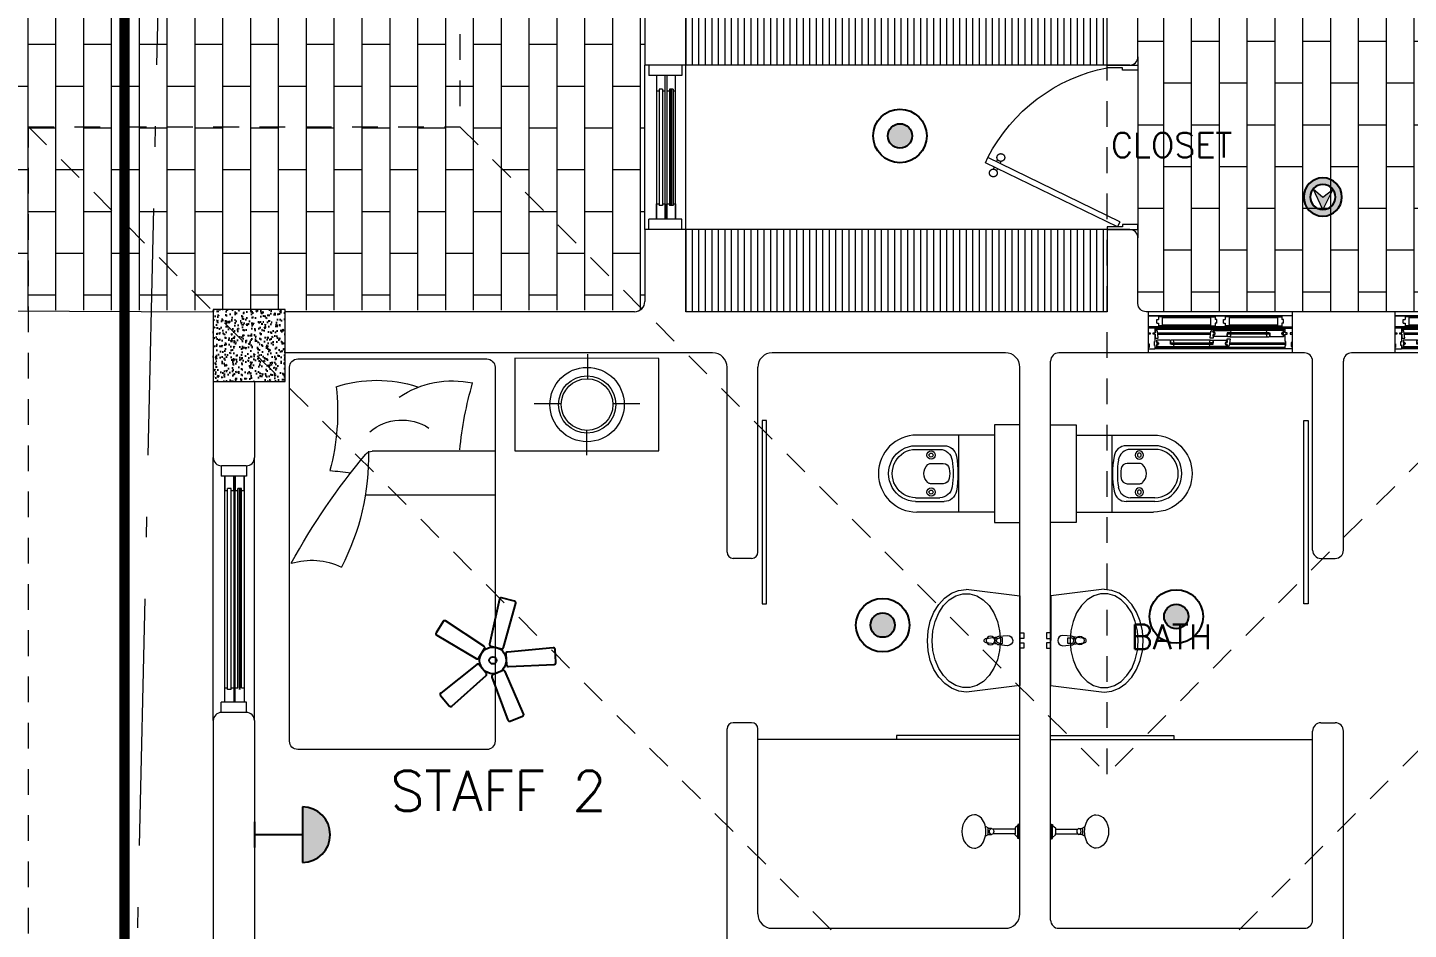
# Model space of a CAD drawing. Header units: metres. Extents: x 14 to 2416, y -346 to 476.
# Drawn here: x 27.05 to 33.77, y -218.95 to -214.56 of the extents above; entities that cross this region are included whole.
import ezdxf

# ---------------------------------------------------------------- set-up
doc = ezdxf.new("R2010")
doc.units = ezdxf.units.M
for name, pattern in [('0', [0]), ('ACAD_ISO10W100', [18, 12, -3, 0, -3]), ('CONTINU', [0]), ('HIDDEN2', [0.1875, 0.125, -0.0625]), ('STYLE_06', [1.041641, 0.625, -0.208282, 0.069427, -0.138931])]:
    doc.linetypes.add(name, pattern=pattern)
doc.layers.get('0').update_dxf_attribs({"linetype": '0', "lineweight": 20})
for name, color, linetype, lineweight in [('A-ANNO-TEXT', 20, 'Continuous', 13), ('A-DOOR', 35, 'Continuous', 5), ('A-WALL', 250, 'Continuous', 20), ('baños', 251, 'Continuous', 0), ('closets', 253, 'Continuous', 0), ('Columnas', 7, 'Continuous', 18), ('cristales', 131, 'Continuous', 0), ('E Tuberia Telefonica', 118, 'STYLE_06', 40), ('MAVA', 1, 'Continuous', 15), ('MOBILIARIOS', 252, 'Continuous', 0), ('piscina', 131, 'Continuous', 0), ('piso', 253, 'Continuous', 0), ('textos', 7, 'Continuous', 0)]:
    doc.layers.add(name, color=color, linetype=linetype, lineweight=lineweight)
for name, color, linetype in [('HATCH', 8, 'Continuous'), ('MAVA LUM', 1, 'Continuous'), ('MAVA Luminarias', 1, 'Continuous')]:
    doc.layers.add(name, color=color, linetype=linetype)
doc.layers.add('hatch piso', color=253, linetype='Continuous', lineweight=0, transparency=0.7)
doc.layers.add('SOLAR', color=7, linetype='ACAD_ISO10W100', lineweight=9, true_color=0xff1414)
doc.layers.add('Techos 1', color=7, linetype='HIDDEN2', lineweight=9, true_color=0x42391a)
doc.styles.add('DIMTEXT', font='dim.shx', dxfattribs={"width": 0.75})
doc.styles.get("Standard").update_dxf_attribs({"font": 'arial.ttf', "height": 0.1875})

# ---------------------------------------------------------------- blocks, each defined once
blk = doc.blocks.new('Fenton Bead')
at = {"color": 7}
blk.add_lwpolyline([(2.1, 12.5, -0.341999), (0.2, 11), (0, 10.7), (0, 1), (1, 0), (18, 0), (18, 0.5), (14.7, 12.9, 0.339454), (13.2, 14), (4.1, 14, 0.341999)], format="xyb", close=True, dxfattribs=at)
blk = doc.blocks.new('A$C6ca19f56')
at = {"layer": 'A-DOOR', "color": 7}
for p, q in [((0.7, 0.2), (0, 0.2)), ((0.0325, 0.12), (0, 0.12)), ((0, 0.12), (0, 0.097)), ((0.7, 0.12), (0, 0.12)), ((0, 0.097), (0.01, 0.097)), ((0.01, 0.091), (0, 0.091)), ((0, 0.091), (0, 0.0445)), ((0.01, 0.097), (0.01, 0.091)), ((0.024, 0.091), (0.024, 0.097)), ((0.024, 0.097), (0.034, 0.097)), ((0.034, 0.091), (0.024, 0.091)), ((0.034, 0.097), (0.0305, 0.097)), ((0.0305, 0.097), (0.0305, 0.091)), ((0.0305, 0.091), (0.034, 0.091)), ((0.034, 0.1185), (0.0325, 0.12)), ((0.034, 0.097), (0.034, 0.1185)), ((0.034, 0.1185), (0.034, 0.097)), ((0.0417, 0.1075), (0.034, 0.1075)), ((0.034, 0.0555), (0.034, 0.091)), ((0.034, 0.091), (0.034, 0.0715)), ((0.034, 0.0715), (0.049, 0.0715)), ((0.049, 0.0715), (0.0447, 0.1047)), ((0.301, 0.0715), (0.3053, 0.1047)), ((0.316, 0.0715), (0.301, 0.0715)), ((0.3083, 0.1075), (0.316, 0.1075)), ((0.316, 0.1075), (0.3175, 0.109)), ((0.316, 0.102), (0.316, 0.1075)), ((0.322, 0.102), (0.316, 0.102)), ((0.316, 0.097), (0.316, 0.0993)), ((0.316, 0.0993), (0.322, 0.0993)), ((0.326, 0.097), (0.316, 0.097)), ((0.316, 0.089), (0.316, 0.091)), ((0.316, 0.091), (0.326, 0.091)), ((0.322, 0.089), (0.316, 0.089)), ((0.316, 0.0805), (0.316, 0.0863)), ((0.316, 0.0863), (0.322, 0.0863)), ((0.3175, 0.079), (0.316, 0.0805)), ((0.316, 0.0805), (0.316, 0.0715)), ((0.3175, 0.109), (0.3981, 0.109)), ((0.3825, 0.079), (0.3175, 0.079)), ((0.322, 0.0993), (0.322, 0.102)), ((0.322, 0.0863), (0.322, 0.089)), ((0.326, 0.091), (0.326, 0.097)), ((0.384, 0.0805), (0.3825, 0.079)), ((0.4015, 0.098), (0.384, 0.098)), ((0.384, 0.098), (0.384, 0.0805)), ((0.384, 0.095), (0.389, 0.095)), ((0.384, 0.095), (0.389, 0.095)), ((0.384, 0.0595), (0.384, 0.0685)), ((0.384, 0.0685), (0.399, 0.0685)), ((0.389, 0.097), (0.395, 0.093)), ((0.389, 0.093), (0.395, 0.097)), ((0.399, 0.0685), (0.3947, 0.0353)), ((0.3972, 0.078), (0.5788, 0.078)), ((0.3981, 0.109), (0.4, 0.1075)), ((0.5779, 0.109), (0.3981, 0.109)), ((0.4, 0.1075), (0.402, 0.0995)), ((0.402, 0.0985), (0.4015, 0.098)), ((0.402, 0.0995), (0.402, 0.0985)), ((0.576, 0.1075), (0.574, 0.0995)), ((0.574, 0.0995), (0.574, 0.0985)), ((0.574, 0.0985), (0.5745, 0.098)), ((0.5745, 0.098), (0.592, 0.098)), ((0.5779, 0.109), (0.576, 0.1075)), ((0.6585, 0.109), (0.5779, 0.109)), ((0.587, 0.097), (0.581, 0.093)), ((0.587, 0.093), (0.581, 0.097)), ((0.592, 0.095), (0.587, 0.095)), ((0.592, 0.095), (0.587, 0.095)), ((0.592, 0.098), (0.592, 0.0805)), ((0.592, 0.0805), (0.5935, 0.079)), ((0.5935, 0.079), (0.6585, 0.079)), ((0.65, 0.091), (0.65, 0.097)), ((0.65, 0.097), (0.66, 0.097)), ((0.66, 0.091), (0.65, 0.091)), ((0.654, 0.0993), (0.654, 0.102)), ((0.654, 0.102), (0.66, 0.102)), ((0.66, 0.0993), (0.654, 0.0993)), ((0.654, 0.0863), (0.654, 0.089)), ((0.654, 0.089), (0.66, 0.089)), ((0.66, 0.0863), (0.654, 0.0863)), ((0.66, 0.1075), (0.6585, 0.109)), ((0.6585, 0.079), (0.66, 0.0805)), ((0.66, 0.102), (0.66, 0.1075)), ((0.66, 0.097), (0.66, 0.0993)), ((0.66, 0.089), (0.66, 0.091)), ((0.66, 0.0805), (0.66, 0.0863)), ((0.666, 0.1185), (0.6675, 0.12)), ((0.666, 0.097), (0.666, 0.1185)), ((0.676, 0.097), (0.666, 0.097)), ((0.666, 0.0555), (0.666, 0.091)), ((0.666, 0.091), (0.676, 0.091)), ((0.6675, 0.12), (0.7, 0.12)), ((0.676, 0.091), (0.676, 0.097)), ((0.7, 0.097), (0.69, 0.097)), ((0.69, 0.097), (0.69, 0.091)), ((0.69, 0.091), (0.7, 0.091)), ((0.7, 0.12), (0.7, 0.097)), ((0.7, 0.091), (0.7, 0.0505)), ((0, 0.0445), (0.004, 0.0445)), ((0.004, 0.0255), (0, 0.0255)), ((0, 0.0255), (0, 0.0215)), ((0, 0.0215), (0.0015, 0.02)), ((0.7, 0), (0, 0)), ((0.0015, 0.02), (0.0325, 0.02)), ((0.004, 0.0445), (0.004, 0.0255)), ((0.03, 0.0365), (0.03, 0.0555)), ((0.03, 0.0555), (0.034, 0.0555)), ((0.034, 0.0365), (0.03, 0.0365)), ((0.0325, 0.02), (0.034, 0.0215)), ((0.6675, 0.02), (0.0325, 0.02)), ((0.034, 0.0215), (0.034, 0.0365)), ((0.0415, 0.061), (0.04, 0.0595)), ((0.04, 0.0595), (0.04, 0.0537)), ((0.04, 0.0537), (0.046, 0.0537)), ((0.046, 0.051), (0.04, 0.051)), ((0.04, 0.051), (0.04, 0.049)), ((0.04, 0.049), (0.05, 0.049)), ((0.05, 0.043), (0.04, 0.043)), ((0.04, 0.043), (0.04, 0.0407)), ((0.04, 0.0407), (0.046, 0.0407)), ((0.046, 0.038), (0.04, 0.038)), ((0.04, 0.038), (0.04, 0.0325)), ((0.04, 0.0325), (0.0415, 0.031)), ((0.1065, 0.061), (0.0415, 0.061)), ((0.0415, 0.031), (0.1221, 0.031)), ((0.046, 0.0537), (0.046, 0.051)), ((0.046, 0.0407), (0.046, 0.038)), ((0.05, 0.049), (0.05, 0.043)), ((0.108, 0.0595), (0.1065, 0.061)), ((0.108, 0.042), (0.108, 0.0595)), ((0.108, 0.045), (0.113, 0.045)), ((0.108, 0.045), (0.113, 0.045)), ((0.1255, 0.042), (0.108, 0.042)), ((0.113, 0.043), (0.119, 0.047)), ((0.113, 0.047), (0.119, 0.043)), ((0.3028, 0.062), (0.1212, 0.062)), ((0.1221, 0.031), (0.124, 0.0325)), ((0.1221, 0.031), (0.3019, 0.031)), ((0.124, 0.0325), (0.126, 0.0405)), ((0.126, 0.0415), (0.1255, 0.042)), ((0.126, 0.0405), (0.126, 0.0415)), ((0.298, 0.0415), (0.2985, 0.042)), ((0.298, 0.0405), (0.298, 0.0415)), ((0.3, 0.0325), (0.298, 0.0405)), ((0.2985, 0.042), (0.316, 0.042)), ((0.3019, 0.031), (0.3, 0.0325)), ((0.3825, 0.031), (0.3019, 0.031)), ((0.311, 0.043), (0.305, 0.047)), ((0.311, 0.047), (0.305, 0.043)), ((0.316, 0.045), (0.311, 0.045)), ((0.316, 0.045), (0.311, 0.045)), ((0.316, 0.0595), (0.3175, 0.061)), ((0.316, 0.042), (0.316, 0.0595)), ((0.3175, 0.061), (0.3825, 0.061)), ((0.384, 0.049), (0.374, 0.049)), ((0.374, 0.049), (0.374, 0.043)), ((0.374, 0.043), (0.384, 0.043)), ((0.384, 0.0537), (0.378, 0.0537)), ((0.378, 0.0537), (0.378, 0.051)), ((0.378, 0.051), (0.384, 0.051)), ((0.384, 0.0407), (0.378, 0.0407)), ((0.378, 0.0407), (0.378, 0.038)), ((0.378, 0.038), (0.384, 0.038)), ((0.3825, 0.061), (0.384, 0.0595)), ((0.384, 0.0325), (0.3825, 0.031)), ((0.384, 0.0595), (0.384, 0.0537)), ((0.384, 0.051), (0.384, 0.049)), ((0.384, 0.043), (0.384, 0.0407)), ((0.384, 0.038), (0.384, 0.0325)), ((0.3917, 0.0325), (0.384, 0.0325)), ((0.67, 0.0555), (0.666, 0.0555)), ((0.666, 0.0215), (0.666, 0.0365)), ((0.666, 0.0365), (0.67, 0.0365)), ((0.6675, 0.02), (0.666, 0.0215)), ((0.6985, 0.02), (0.6675, 0.02)), ((0.67, 0.0365), (0.67, 0.0555)), ((0.7, 0.0505), (0.696, 0.0505)), ((0.696, 0.0505), (0.696, 0.0315)), ((0.696, 0.0315), (0.7, 0.0315)), ((0.7, 0.0215), (0.6985, 0.02)), ((0.7, 0.0315), (0.7, 0.0215))]:
    blk.add_line(p, q, dxfattribs=at)
at = {"layer": 'A-DOOR', "extrusion": (0, 0, -1)}
for p, q in [((0.7, 0.18), (0, 0.18)), ((0.0413, 0.1622), (0.05, 0.1622)), ((0.0413, 0.1448), (0.0413, 0.1622)), ((0.0413, 0.1448), (0.05, 0.1448)), ((0.3337, 0.1622), (0.325, 0.1622)), ((0.3337, 0.1448), (0.325, 0.1448)), ((0.3337, 0.1448), (0.3337, 0.1622)), ((0.3663, 0.1622), (0.375, 0.1622)), ((0.3663, 0.1448), (0.3663, 0.1622)), ((0.3663, 0.1448), (0.375, 0.1448)), ((0.6587, 0.1622), (0.65, 0.1622)), ((0.6587, 0.1448), (0.65, 0.1448)), ((0.6587, 0.1448), (0.6587, 0.1622)), ((0, 0.127), (0.7, 0.127))]:
    blk.add_line(p, q, dxfattribs=at)
at = {"layer": 'A-DOOR'}
for p, q in [((0.07, 0.175), (0.05, 0.175)), ((0.07, 0.132), (0.07, 0.175)), ((0.305, 0.1711), (0.07, 0.1711)), ((0.07, 0.1359), (0.07, 0.1711)), ((0.07, 0.1359), (0.305, 0.1359)), ((0.305, 0.132), (0.305, 0.175)), ((0.305, 0.175), (0.325, 0.175)), ((0.305, 0.1359), (0.305, 0.1711)), ((0.395, 0.175), (0.375, 0.175)), ((0.395, 0.132), (0.395, 0.175)), ((0.63, 0.1711), (0.395, 0.1711)), ((0.395, 0.1359), (0.395, 0.1711)), ((0.395, 0.1359), (0.63, 0.1359)), ((0.63, 0.132), (0.63, 0.175)), ((0.63, 0.175), (0.65, 0.175)), ((0.63, 0.1359), (0.63, 0.1711)), ((0.07, 0.132), (0.05, 0.132)), ((0.305, 0.132), (0.325, 0.132)), ((0.395, 0.132), (0.375, 0.132)), ((0.63, 0.132), (0.65, 0.132))]:
    blk.add_line(p, q, dxfattribs=at)
at = {"layer": 'A-DOOR', "color": 9, "true_color": 0xc7c8ca}
for p, q in [((0.325, 0.175), (0.07, 0.175)), ((0.63, 0.175), (0.375, 0.175)), ((0.07, 0.132), (0.325, 0.132)), ((0.375, 0.132), (0.63, 0.132))]:
    blk.add_line(p, q, dxfattribs=at)
at = {"layer": 'A-DOOR', "color": 8}
for p, q in [((0.666, 0.114), (0.034, 0.114)), ((0.0457, 0.097), (0.3043, 0.097)), ((0.0465, 0.091), (0.3035, 0.091)), ((0.666, 0.026), (0.034, 0.026)), ((0.3957, 0.043), (0.67, 0.043)), ((0.3965, 0.049), (0.67, 0.049))]:
    blk.add_line(p, q, dxfattribs=at)
at = {"layer": 'A-DOOR', "extrusion": (0, 0, -1)}
for points in [[(0, 0.18), (-0.05, 0.18), (-0.05, 0.1622)], [(-0.05, 0.1448), (-0.05, 0.127), (0, 0.127)], [(-0.325, 0.18), (-0.375, 0.18), (-0.375, 0.1622)], [(-0.375, 0.18), (-0.325, 0.18), (-0.325, 0.1622)], [(-0.375, 0.1448), (-0.375, 0.127), (-0.325, 0.127)], [(-0.325, 0.1448), (-0.325, 0.127), (-0.375, 0.127)], [(-0.7, 0.18), (-0.65, 0.18), (-0.65, 0.1622)], [(-0.65, 0.1448), (-0.65, 0.127), (-0.7, 0.127)]]:
    blk.add_lwpolyline(points, dxfattribs=at)
at = {"layer": 'A-DOOR', "color": 7}
for points in [[(0.384, 0.095), (0.389, 0.095), (0.389, 0.095), (0.384, 0.095)], [(0.587, 0.093), (0.389, 0.093), (0.389, 0.097), (0.587, 0.097)], [(0.587, 0.097), (0.389, 0.097), (0.389, 0.093), (0.587, 0.093)], [(0.389, 0.097), (0.395, 0.097), (0.395, 0.093), (0.389, 0.093)], [(0.4015, 0.098), (0.3895, 0.098), (0.3895, 0.097), (0.4015, 0.097)], [(0.4015, 0.093), (0.3895, 0.093), (0.3895, 0.092), (0.4015, 0.092)], [(0.395, 0.097), (0.4, 0.097), (0.4, 0.093), (0.395, 0.093)], [(0.5745, 0.098), (0.5865, 0.098), (0.5865, 0.097), (0.5745, 0.097)], [(0.5745, 0.093), (0.5865, 0.093), (0.5865, 0.092), (0.5745, 0.092)], [(0.581, 0.097), (0.576, 0.097), (0.576, 0.093), (0.581, 0.093)], [(0.587, 0.097), (0.581, 0.097), (0.581, 0.093), (0.587, 0.093)], [(0.592, 0.095), (0.587, 0.095), (0.587, 0.095), (0.592, 0.095)], [(0.108, 0.045), (0.113, 0.045), (0.113, 0.045), (0.108, 0.045)], [(0.113, 0.043), (0.119, 0.043), (0.119, 0.047), (0.113, 0.047)], [(0.113, 0.047), (0.311, 0.047), (0.311, 0.043), (0.113, 0.043)], [(0.113, 0.043), (0.311, 0.043), (0.311, 0.047), (0.113, 0.047)], [(0.1255, 0.047), (0.1135, 0.047), (0.1135, 0.048), (0.1255, 0.048)], [(0.1255, 0.042), (0.1135, 0.042), (0.1135, 0.043), (0.1255, 0.043)], [(0.119, 0.043), (0.124, 0.043), (0.124, 0.047), (0.119, 0.047)], [(0.2985, 0.047), (0.3105, 0.047), (0.3105, 0.048), (0.2985, 0.048)], [(0.2985, 0.042), (0.3105, 0.042), (0.3105, 0.043), (0.2985, 0.043)], [(0.305, 0.043), (0.3, 0.043), (0.3, 0.047), (0.305, 0.047)], [(0.311, 0.043), (0.305, 0.043), (0.305, 0.047), (0.311, 0.047)], [(0.316, 0.045), (0.311, 0.045), (0.311, 0.045), (0.316, 0.045)]]:
    blk.add_lwpolyline(points, close=True, dxfattribs=at)
for centre, start, end in [((0.0417, 0.1045), 4.28912, 90.00148), ((0.3083, 0.1045), 89.99852, 175.71088), ((0.3917, 0.0355), 269.99852, 355.71088)]:
    blk.add_arc(centre, 0.003, start, end, dxfattribs=at)
at = {"layer": 'cristales', "const_width": 0.004}
for points in [[(0.576, 0.095), (0.4, 0.095)], [(0.124, 0.045), (0.3, 0.045)]]:
    blk.add_lwpolyline(points, dxfattribs=at)
at = {"layer": 'A-DOOR', "color": 7, "yscale": 0.001000000023175567, "zscale": 0.001000000023175567, "rotation": 180}
for p, xscale in [((0.384, 0.092), -0.001000000023175567), ((0.592, 0.092), 0.001000000023175567)]:
    blk.add_blockref('Fenton Bead', p, dxfattribs=dict(at, xscale=xscale))
at = {"layer": 'A-DOOR', "color": 7, "yscale": 0.001000000023175567, "zscale": 0.001000000023175567}
for p, xscale in [((0.108, 0.048), 0.001000000023175567), ((0.316, 0.048), -0.001000000023175567)]:
    blk.add_blockref('Fenton Bead', p, dxfattribs=dict(at, xscale=xscale))
blk = doc.blocks.new('A$C95be60c7')
at = {"layer": 'A-DOOR'}
for p, q in [((0.4752, 0.7426), (0.4497, 0.7302)), ((0.7875, 0.1), (0.4752, 0.7426)), ((0.762, 0.0876), (0.4497, 0.7302)), ((0.4703, 0.6879), (0.4601, 0.6829)), ((0.4958, 0.7003), (0.506, 0.7052)), ((0.504, 0.6833), (0.5143, 0.6883)), ((0.4785, 0.671), (0.4683, 0.666)), ((0.762, 0.0876), (0.7875, 0.1))]:
    blk.add_line(p, q, dxfattribs=at)
for points in [[(0, 0), (0.025, 0), (0.025, 0.075), (0.0125, 0.075), (0.0125, 0.15), (0, 0.15), (0, 0)], [(0.8, 0), (0.775, 0), (0.775, 0.075), (0.7875, 0.075), (0.7875, 0.15), (0.8, 0.15), (0.8, 0)]]:
    blk.add_lwpolyline(points, dxfattribs=at)
blk.add_arc((0.8309, -0.0119), 0.8343, 117.18736, 168.8099, dxfattribs=at)
for points in [[(0.4307, 0.6673), (0.4307, 0.6724), (0.4358, 0.6811), (0.4445, 0.6861), (0.4546, 0.6861), (0.4633, 0.6811), (0.4684, 0.6724), (0.4683, 0.6623), (0.4633, 0.6535), (0.4546, 0.6485), (0.4445, 0.6485), (0.4357, 0.6536), (0.4307, 0.6623), (0.4307, 0.6673)], [(0.506, 0.7039), (0.506, 0.709), (0.511, 0.7177), (0.5198, 0.7227), (0.5298, 0.7227), (0.5386, 0.7177), (0.5436, 0.7089), (0.5436, 0.6989), (0.5386, 0.6901), (0.5298, 0.6851), (0.5197, 0.6851), (0.511, 0.6901), (0.506, 0.6989), (0.506, 0.7039)]]:
    blk.add_open_spline(points, degree=2, dxfattribs=at)
blk = doc.blocks.new('A$C013342c3')
at = {"layer": 'baños', "linetype": 'Continuous'}
for p, q in [((0.1327, 0.0959, -0.0887), (0.1145, 0.106, -0.1376)), ((0.1447, 0.0959, -0.0497), (0.127, 0.0959, -0.0497)), ((0.127, 0.0959, -0.0497), (0.127, 0.0667, -0.0497)), ((0.2591, 0.0932, -0.0114), (0.1506, 0.0931, -0.0549)), ((0.2591, 0.0693, -0.0114), (0.1506, 0.0694, -0.0549)), ((0.2592, 0.0984, -1.0732), (0.2591, 0.0932, -0.0114)), ((0.2591, 0.0932, -0.0114), (0.2591, 0.0693, -0.0113)), ((0.2592, 0.0642, -1.0732), (0.2591, 0.0693, -0.0114)), ((0.2731, 0.1112), (0.2592, 0.0984, -1.0732)), ((0.2775, 0.1152), (0.2731, 0.1152)), ((0.2731, 0.1152), (0.2731, 0.1112)), ((0.2731, 0.0513), (0.2731, 0.1112)), ((0.2821, 0.1176), (0.2775, 0.1176)), ((0.2775, 0.1176), (0.2775, 0.1152)), ((0.2775, 0.1152), (0.2775, 0.0473)), ((0.2821, 0.1163), (0.2821, 0.1176)), ((0.2821, 0.0462), (0.2821, 0.1163)), ((0.1305, 0.0667, -0.0849), (0.1145, 0.0578, -0.1376)), ((0.127, 0.0667, -0.0497), (0.1446, 0.0667, -0.0497)), ((0.2731, 0.0513), (0.2592, 0.0642, -1.0732)), ((0.2731, 0.0473), (0.2731, 0.0513)), ((0.2775, 0.0473), (0.2731, 0.0473)), ((0.2775, 0.0449), (0.2775, 0.0473)), ((0.2821, 0.0449), (0.2775, 0.0449)), ((0.2821, 0.0462), (0.2821, 0.0449))]:
    blk.add_line(p, q, dxfattribs=at)
for ratio, start_param, end_param in [(0.757088, 3.141593, 6.283185), (0.681889, 0, 3.141593)]:
    blk.add_ellipse((0.0615, 0.0812, -0.1376), major_axis=(-0.0002, -0.0812), ratio=ratio, start_param=start_param, end_param=end_param, dxfattribs=at)
blk.add_ellipse((0.1447, 0.0813, -0.0497), major_axis=(0, -0.0146), ratio=0.718224, dxfattribs=at)
blk = doc.blocks.new('A$Cbbaa2d29')
at = {"layer": 'baños'}
for p, q in [((0.0499, 0.1234), (0.0499, 0.5009)), ((0.1017, 0.5075), (0.1017, 0.3676)), ((0.1199, 0.5075), (0.1199, 0.3887)), ((0.3549, 0.5075), (0.3549, 0.3887)), ((0.373, 0.5075), (0.373, 0.3676)), ((0.4249, 0.1234), (0.4249, 0.5009)), ((0.1881, 0.3727), (0.1881, 0.434)), ((0.2866, 0.434), (0.2866, 0.3727)), ((0.4249, 0.2984), (0.0499, 0.2984))]:
    blk.add_line(p, q, dxfattribs=at)
blk.add_lwpolyline([(0, 0.1234), (0, 0), (0.4747, 0), (0.4747, 0.1234)], close=True, dxfattribs=at)
for centre, radius in [((0.1474, 0.4318), 0.0201), ((0.1474, 0.4318), 0.00947), ((0.3274, 0.4318), 0.0201), ((0.3274, 0.4318), 0.00947)]:
    blk.add_circle(centre, radius, dxfattribs=at)
blk.add_arc((0.2374, 0.5009), 0.1875, 0, 180, dxfattribs=at)
at = {"layer": 'baños', "extrusion": (0, 0, -1)}
for centre, major_axis, ratio, start_param, end_param in [((0.2374, 0.5075), (-0.1356, 0), 0.964958, 0, 3.141593), ((0.2374, 0.5075), (-0.1175, 0), 0.964958, 0, 3.141593), ((0.2084, 0.434), (-0.0203, 0), 0.98668, 0, 0.757183), ((0.2374, 0.407), (0.0601, 0), 0.98668, 3.898776, 5.526002), ((0.2663, 0.434), (0.0203, 0), 0.98668, -0.757183, 0), ((0.1639, 0.3676), (0.0622, 0), 0.964958, 1.761771, 3.141593), ((0.182, 0.3887), (0.0622, 0), 0.964958, 1.721071, 3.141593), ((0.2185, 0.3727), (0.0304, 0), 0.98668, 1.75053, 3.141593), ((0.2374, 0.4749), (0.1357, 0), 0.98668, 1.391062, 1.75053), ((0.2562, 0.3727), (0.0304, 0), 0.98668, 0, 1.391062), ((0.2927, 0.3887), (-0.0622, 0), 0.964958, 3.141593, 4.562115), ((0.3108, 0.3676), (0.0622, 0), 0.964958, 0, 1.379822), ((0.2374, 0.7342), (0.4491, 0), 0.964958, 1.379822, 1.761771), ((0.2374, 0.7413), (-0.4317, 0), 0.964958, 4.562115, 4.862663)]:
    blk.add_ellipse(centre, major_axis=major_axis, ratio=ratio, start_param=start_param, end_param=end_param, dxfattribs=at)
blk = doc.blocks.new('Basin 22')
at = {"layer": 'baños'}
for p, q in [((-218.5, 0), (-250.6, -260.4)), ((218.5, 0), (-218.5, 0)), ((-10.5, 20), (-37.5, 20)), ((-37.5, 20), (-37.5, 0)), ((-37.5, 0), (-10.5, 0)), ((-10.5, 0), (-10.5, 20)), ((37.5, 20), (10.5, 20)), ((10.5, 20), (10.5, 0)), ((10.5, 0), (37.5, 0)), ((37.5, 0), (37.5, 20)), ((250, -260.4), (218.5, 0)), ((-218.4, -0.4), (-218.5, -0.4)), ((-218.4, -0.4), (-218.5, -0.4)), ((-25, -59.4), (-21, -101.4)), ((21, -101.4), (25, -59.4)), ((218.5, -0.4), (218.4, -0.4)), ((218.5, -0.4), (218.4, -0.4)), ((-134.7, -126.2), (-170.3, -149.4)), ((-93.2, -108.9), (-134.7, -126.2)), ((-47.6, -98.2), (-93.2, -108.9)), ((0, -94.6), (-47.6, -98.2)), ((-17.7, -110.9), (-11.1, -163.8)), ((-13.6, -99.2), (-13.6, -84.3)), ((-13.6, -84.3), (13.6, -84.3)), ((47.6, -98.2), (0, -94.6)), ((11.1, -163.8), (17.7, -110.9)), ((13.6, -84.3), (13.6, -99.2)), ((93.2, -108.9), (47.6, -98.2)), ((134.7, -126.2), (93.2, -108.9)), ((170.3, -149.4), (134.7, -126.2)), ((-198.5, -177.5), (-218, -209.2)), ((-170.3, -149.4), (-198.5, -177.5)), ((198.5, -177.5), (170.3, -149.4)), ((218, -209.2), (198.5, -177.5)), ((-250.6, -260.4), (-245.8, -297.4)), ((-218, -209.2), (-227.9, -243.1)), ((-227.9, -243.1), (-227.9, -277.8)), ((227.9, -243.1), (218, -209.2)), ((227.9, -277.8), (227.9, -243.1)), ((244.6, -297.4), (249.4, -260.4)), ((-245.8, -297.4), (-231.6, -333)), ((-231.6, -333), (-208.5, -365.7)), ((-227.9, -277.8), (-218, -311.7)), ((-218, -311.7), (-198.5, -343.4)), ((198.5, -343.4), (218, -311.7)), ((207.3, -365.7), (230.4, -333)), ((218, -311.7), (227.9, -277.8)), ((230.4, -333), (244.6, -297.4)), ((-208.5, -365.7), (-177.4, -394.5)), ((-198.5, -343.4), (-170.3, -371.4)), ((-177.4, -394.5), (-139.5, -418.1)), ((-170.3, -371.4), (-134.7, -394.6)), ((-134.7, -394.6), (-93.2, -412)), ((93.2, -412), (134.7, -394.6)), ((134.7, -394.6), (170.3, -371.4)), ((138.3, -418.1), (176.2, -394.5)), ((170.3, -371.4), (198.5, -343.4)), ((176.2, -394.5), (207.3, -365.7)), ((-139.5, -418.1), (-96.3, -435.6)), ((-96.3, -435.6), (-49.4, -446.4)), ((-93.2, -412), (-47.6, -422.7)), ((-49.4, -446.4), (-0.6, -450)), ((-47.6, -422.7), (0, -426.3)), ((-0.6, -450), (48.2, -446.4)), ((0, -426.3), (47.6, -422.7)), ((47.6, -422.7), (93.2, -412)), ((48.2, -446.4), (95.1, -435.6)), ((95.1, -435.6), (138.3, -418.1))]:
    blk.add_line(p, q, dxfattribs=at)
blk.add_circle((0, -142.6), 21, dxfattribs=at)
for centre, radius, start, end in [((0, -59.4), 25, 0, 180), ((0, -99.5), 21.1, 185.16961, 212.77103), ((0, -99.5), 21.1, 212.77103, 327.22897), ((0, -99.2), 13.6, 180, 0), ((0, -99.5), 21.1, 327.22897, 354.83039), ((0, -162.4), 11.2, 187.13892, 352.86108)]:
    blk.add_arc(centre, radius, start, end, dxfattribs=at)
blk = doc.blocks.new('PL BASE 1N NASAS 09')
at = {"layer": 'closets', "transparency": 33554687}
h = blk.add_hatch(dxfattribs=at)
h.set_pattern_fill('LINE', color=256, scale=0.01, angle=90)
h.set_pattern_definition([(90, (-228.034673, 138.20951), (-0.03175, 2e-18), [])])
h.paths.add_polyline_path([(-120.1311, -47.2498), (-118.0815, -47.2498), (-118.0815, -47.6498), (-120.1311, -47.6498)])
h = blk.add_hatch(dxfattribs=at)
h.set_pattern_fill('LINE', color=256, scale=0.01, angle=90)
h.set_pattern_definition([(90, (-228.034673, 137.009548), (-0.03175, 2e-18), [])])
h.paths.add_polyline_path([(-120.1315, -48.4498), (-118.0811, -48.4498), (-118.0811, -48.8497), (-120.1315, -48.8497)])
at = {"layer": 'HATCH'}
h = blk.add_hatch(dxfattribs=at)
h.set_pattern_fill('AR-CONC', color=256, scale=0.00032)
h.paths.add_polyline_path([(-122.4317, -49.1888), (-122.0817, -49.1888), (-122.0817, -48.8388), (-122.4317, -48.8388)])
at = {"layer": 'A-DOOR'}
for p, q in [((-120.3311, -48.4498), (-120.3311, -47.6498)), ((-120.3111, -47.6498), (-120.3111, -47.6998)), ((-120.1511, -47.6998), (-120.3111, -47.6998)), ((-120.2746, -47.6998), (-120.2746, -48.3998)), ((-120.2317, -48.3998), (-120.2317, -47.6998)), ((-120.2241, -47.6998), (-120.2241, -48.3998)), ((-120.1811, -48.3998), (-120.1811, -47.6998)), ((-120.1511, -47.6498), (-120.1511, -47.6998)), ((-120.1311, -48.4498), (-120.1311, -47.6498)), ((-120.2619, -47.7666), (-120.2619, -48.333)), ((-120.2445, -47.7666), (-120.2619, -47.7666)), ((-120.2445, -47.7666), (-120.2445, -48.333)), ((-120.2113, -47.7666), (-120.2113, -48.333)), ((-120.1939, -47.7666), (-120.2113, -47.7666)), ((-120.1939, -47.7666), (-120.1939, -48.333)), ((-120.2445, -48.333), (-120.2619, -48.333)), ((-120.1939, -48.333), (-120.2113, -48.333)), ((-120.1511, -48.3998), (-120.3111, -48.3998)), ((-120.3111, -48.4498), (-120.3111, -48.3998)), ((-120.1511, -48.4498), (-120.1511, -48.3998)), ((-122.3935, -49.599), (-122.3935, -49.649)), ((-122.2695, -49.649), (-122.3935, -49.649)), ((-122.3751, -50.749), (-122.3751, -49.649)), ((-122.3321, -49.649), (-122.3321, -50.749)), ((-122.3245, -50.749), (-122.3245, -49.649)), ((-122.2815, -49.649), (-122.2815, -50.749)), ((-122.2695, -49.599), (-122.2695, -49.649)), ((-122.3623, -50.6877), (-122.3623, -49.7103)), ((-122.3449, -49.7103), (-122.3623, -49.7103)), ((-122.3449, -50.6877), (-122.3449, -49.7103)), ((-122.3117, -50.679), (-122.3117, -49.7103)), ((-122.2943, -49.7103), (-122.3117, -49.7103)), ((-122.2943, -50.679), (-122.2943, -49.7103)), ((-122.3449, -50.6877), (-122.3623, -50.6877)), ((-122.2695, -50.749), (-122.3935, -50.749)), ((-122.3935, -50.799), (-122.3935, -50.749)), ((-122.2695, -50.799), (-122.2695, -50.749))]:
    blk.add_line(p, q, dxfattribs=at)
for points in [[(-120.2445, -47.7749), (-120.2317, -47.7749), (-120.2317, -47.6998), (-120.2746, -47.6998), (-120.2746, -47.7749), (-120.2619, -47.7749)], [(-120.1939, -47.7749), (-120.1811, -47.7749), (-120.1811, -47.6998), (-120.2241, -47.6998), (-120.2241, -47.7749), (-120.2113, -47.7749)], [(-120.2445, -48.3243), (-120.2317, -48.3243), (-120.2317, -48.3998), (-120.2746, -48.3998), (-120.2746, -48.3243), (-120.2619, -48.3243)], [(-120.1939, -48.3243), (-120.1811, -48.3243), (-120.1811, -48.3998), (-120.2241, -48.3998), (-120.2241, -48.3243), (-120.2113, -48.3243)], [(-122.3449, -49.719), (-122.3321, -49.719), (-122.3321, -49.649), (-122.3751, -49.649), (-122.3751, -49.719), (-122.3623, -49.719)], [(-122.2943, -49.719), (-122.2815, -49.719), (-122.2815, -49.649), (-122.3245, -49.649), (-122.3245, -49.719), (-122.3117, -49.719)], [(-122.3449, -50.679), (-122.3321, -50.679), (-122.3321, -50.749), (-122.3751, -50.749), (-122.3751, -50.679), (-122.3623, -50.679)], [(-122.2943, -50.679), (-122.2815, -50.679), (-122.2815, -50.749), (-122.3245, -50.749), (-122.3245, -50.679), (-122.3117, -50.679)]]:
    blk.add_lwpolyline(points, dxfattribs=at)
for points in [[(-119.7386, -49.3782), (-119.7603, -49.3782), (-119.7603, -50.2702), (-119.7386, -50.2702)], [(-117.1245, -49.3782), (-117.1028, -49.3782), (-117.1028, -50.2702), (-117.1245, -50.2702)]]:
    blk.add_lwpolyline(points, close=True, dxfattribs=at)
at = {"layer": 'A-WALL'}
for p, q in [((-120.3311, -47.1298), (-120.3311, -47.6498)), ((-120.1311, -47.2498), (-120.1311, -47.6498)), ((-118.0811, -47.6498), (-118.0811, -47.2498)), ((-117.9311, -47.6098), (-117.9311, -47.2898)), ((-120.1311, -47.6498), (-120.3311, -47.6498)), ((-117.9711, -47.6498), (-118.0811, -47.6498)), ((-120.3311, -48.4498), (-120.3311, -48.7997)), ((-120.1311, -48.4498), (-120.3311, -48.4498)), ((-120.1311, -48.4498), (-120.1311, -48.8497)), ((-120.3811, -48.8497), (-122.0817, -48.8497)), ((-117.8811, -48.8497), (-117.8811, -49.0497)), ((-117.1811, -48.8497), (-117.1811, -49.0497)), ((-116.6811, -48.8497), (-116.6811, -49.0497)), ((-120.0011, -49.0497), (-122.0817, -49.0497)), ((-118.5761, -49.0497), (-119.7111, -49.0497)), ((-117.8811, -49.0497), (-118.3161, -49.0497)), ((-117.1211, -49.0497), (-117.1811, -49.0497)), ((-116.6811, -49.0497), (-116.8911, -49.0497)), ((-119.9311, -50.0197), (-119.9311, -49.1197)), ((-119.7811, -50.0197), (-119.7811, -49.1197)), ((-118.5061, -51.7797), (-118.5061, -49.1197)), ((-118.3561, -51.8097), (-118.3561, -49.0897)), ((-117.0811, -50.0097), (-117.0811, -49.0897)), ((-116.9311, -50.0097), (-116.9311, -49.0897)), ((-122.4311, -49.1888), (-122.4311, -49.559)), ((-122.2311, -49.1888), (-122.2311, -49.559)), ((-122.4311, -50.839), (-122.4311, -49.559)), ((-122.2311, -50.839), (-122.2311, -49.559)), ((-122.2711, -49.599), (-122.3911, -49.599)), ((-119.8111, -50.0497), (-119.9011, -50.0497)), ((-117.0411, -50.0497), (-116.9711, -50.0497)), ((-122.2711, -50.799), (-122.3911, -50.799)), ((-122.4311, -50.839), (-122.4311, -53.2597)), ((-122.2311, -50.839), (-122.2311, -52.4997)), ((-119.8111, -50.8497), (-119.9011, -50.8497)), ((-117.0411, -50.8497), (-116.9711, -50.8497)), ((-119.9311, -52.4597), (-119.9311, -50.8797)), ((-119.7811, -51.7797), (-119.7811, -50.8797)), ((-117.0811, -51.8097), (-117.0811, -50.8897)), ((-116.9311, -52.4597), (-116.9311, -50.8897)), ((-119.7111, -51.8497), (-118.5761, -51.8497)), ((-118.3161, -51.8497), (-117.1211, -51.8497))]:
    blk.add_line(p, q, dxfattribs=at)
blk.add_lwpolyline([(-117.5311, -48.8497), (-117.8911, -48.8497, -0.414214), (-117.9311, -48.8097), (-117.9311, -48.4898, 0.414214), (-117.9711, -48.4498), (-118.0811, -48.4498), (-118.0811, -48.8497), (-120.1311, -48.8497)], format="xyb", dxfattribs=at)
blk.add_lwpolyline([(-116.6311, -48.8497), (-117.1811, -48.8497)], dxfattribs=at)
for centre, radius, start, end in [((-117.9711, -47.6098), 0.04, 270, 360), ((-120.3811, -48.7997), 0.05, 270, 360), ((-120.0011, -49.1197), 0.07, 360, 90), ((-119.7111, -49.1197), 0.07, 90, 180), ((-118.5761, -49.1197), 0.07, 360, 90), ((-118.3161, -49.0897), 0.04, 90, 180), ((-117.1211, -49.0897), 0.04, 0, 90), ((-116.8911, -49.0897), 0.04, 90, 180), ((-122.3911, -49.559), 0.04, 180, 270), ((-122.2711, -49.559), 0.04, 270, 360), ((-119.9011, -50.0197), 0.03, 180, 270), ((-119.8111, -50.0197), 0.03, 270, 360), ((-117.0411, -50.0097), 0.04, 180, 270), ((-116.9711, -50.0097), 0.04, 270, 360), ((-122.3911, -50.839), 0.04, 90, 180), ((-122.2711, -50.839), 0.04, 0, 90), ((-119.9011, -50.8797), 0.03, 90, 180), ((-119.8111, -50.8797), 0.03, 360, 90), ((-117.0411, -50.8897), 0.04, 90, 180), ((-116.9711, -50.8897), 0.04, 360, 90), ((-119.7111, -51.7797), 0.07, 180, 270), ((-118.5761, -51.7797), 0.07, 270, 360), ((-118.3161, -51.8097), 0.04, 180, 270), ((-117.1211, -51.8097), 0.04, 270, 0)]:
    blk.add_arc(centre, radius, start, end, dxfattribs=at)
at = {"layer": 'baños'}
for p, q in [((-118.5061, -50.9307), (-119.7811, -50.9307)), ((-119.1061, -50.9107), (-119.1061, -50.9307)), ((-118.5061, -50.9107), (-119.1061, -50.9107)), ((-118.3561, -50.9107), (-117.7561, -50.9107)), ((-118.3561, -50.9307), (-117.0811, -50.9307)), ((-117.7561, -50.9107), (-117.7561, -50.9307))]:
    blk.add_line(p, q, dxfattribs=at)
at = {"layer": 'closets', "transparency": 33554687}
for p, q in [((-118.0815, -47.6498), (-120.1311, -47.6498)), ((-118.0811, -48.4498), (-120.1311, -48.4498))]:
    blk.add_line(p, q, dxfattribs=at)
at = {"layer": 'Columnas'}
blk.add_lwpolyline([(-122.4317, -49.1888), (-122.0817, -49.1888), (-122.0817, -48.8388), (-122.4317, -48.8388)], close=True, dxfattribs=at)
at = {"layer": 'piscina', "const_width": 0.01}
for points in [[(-120.2026, -47.7666), (-120.2026, -48.333)], [(-122.303, -49.7103), (-122.303, -50.6877)]]:
    blk.add_lwpolyline(points, dxfattribs=at)
at = {"layer": 'piso'}
for p, q in [((-117.9311, -47.6098), (-117.9311, -48.4898)), ((-123.5311, -48.8454), (-122.4317, -48.8497))]:
    blk.add_line(p, q, dxfattribs=at)
at = {"layer": 'Techos 1'}
for p, q in [((-118.0811, -51.0997), (-118.0811, -39.3997)), ((-121.2311, -42.5497), (-121.2311, -47.9498)), ((-123.3311, -47.9497), (-121.2311, -47.9497)), ((-123.3311, -56.1498), (-123.3311, -47.9498)), ((-123.3311, -47.9498), (-119.2311, -52.0497)), ((-121.2311, -47.9498), (-118.0811, -51.0997)), ((-114.9311, -47.9497), (-118.0811, -51.0997)), ((-113.5311, -47.9497), (-117.6311, -52.0497))]:
    blk.add_line(p, q, dxfattribs=at)
at = {"color": 1}
for p in [(-117.8811, -49.0497), (-116.6811, -49.0497)]:
    blk.add_blockref('A$C6ca19f56', p, dxfattribs=at)
at = {"layer": 'A-DOOR', "xscale": -1, "rotation": 90}
blk.add_blockref('A$C95be60c7', (-117.9311, -47.6498), dxfattribs=at)
at = {"layer": 'baños', "rotation": 90.00000000000001}
blk.add_blockref('A$Cbbaa2d29', (-118.5061, -49.8745), dxfattribs=at)
at = {"layer": 'baños', "xscale": -1, "rotation": 270}
blk.add_blockref('A$Cbbaa2d29', (-118.356, -49.8745), dxfattribs=at)
at = {"layer": 'baños', "yscale": 0.001000000000057999}
for p, xscale, rotation in [((-118.5061, -50.4497), -0.001000000000057999, 270.0521775938394), ((-118.356, -50.4497), 0.001000000000057999, 89.94782240616065)]:
    blk.add_blockref('Basin 22', p, dxfattribs=dict(at, xscale=xscale, rotation=rotation))
at = {"layer": 'baños', "linetype": 'CONTINU'}
blk.add_blockref('A$C013342c3', (-118.7882, -51.4598), dxfattribs=at)
at = {"layer": 'baños', "linetype": 'CONTINU', "xscale": -1}
blk.add_blockref('A$C013342c3', (-118.0739, -51.4598), dxfattribs=at)
at = {"layer": 'baños', "linetype": 'Continuous'}
for tag, p in [('MODELNUMBER', (-121.6562, -54.8273)), ('TRADENAME', (-121.6562, -54.8273)), ('PRODUCT', (-121.6562, -54.8274)), ('MATERIAL', (-121.6562, -54.8274))]:
    blk.add_attdef(tag, p, '', height=0.0000254, rotation=359.99992, dxfattribs=at)
at = {"layer": 'textos'}
for s, insert, char_height, width, attachment_point in [('{\\Fromans|c0;\\H0.8x;CLOSET\\H1.25x; }', (-117.4715, -48.0991), 0.15, 3.404877, 9), ('{\\Fromans|c0;\\H0.8x;BATH}', (-117.5706, -50.4917), 0.15, 3.404877, 9), ('{\\Fromans|c0; STAFF 2}', (-121.7039, -51.2785), 0.195, 3.386779, 7)]:
    blk.add_mtext(s, dxfattribs=dict(at, insert=insert, char_height=char_height, width=width, attachment_point=attachment_point))
blk = doc.blocks.new('SBED BL22')
at = {"layer": 'MOBILIARIOS'}
for p, q in [((0.0024, -0.4088), (0.5977, -0.4088)), ((0.0024, -0.622), (0.6287, -0.622))]:
    blk.add_line(p, q, dxfattribs=at)
blk.add_lwpolyline([(1, -1.82), (1, 0, 0.414214), (0.96, 0.04), (0.04, 0.04, 0.414214), (0, 0), (0, -1.82, 0.414214), (0.04, -1.86), (0.96, -1.86, 0.414214)], format="xyb", close=True, dxfattribs=at)
for centre, radius, start, end in [((0.206, -0.5325), 0.4662, 56.11499, 102.01884), ((0.5755, -0.6929), 0.6292, 71.72793, 108.27207), ((-1.5957, -0.5731), 1.7755, 5.51124, 16.23934), ((1.8554, -0.2171), 1.0894, 173.5834, 195.20556), ((0.4533, -0.4985), 0.2414, 49.53815, 122.99188), ((0.5977, -0.4488), 0.04, 40.11704, 90), ((1.7867, -0.4334), 1.1707, 178.79663, 207.44699), ((-1.8433, -2.5056), 3.232, 28.68535, 40.11704), ((1.0264, -3.0153), 2.5222, 95.0578, 97.38857), ((0.8936, -1.272), 0.3327, 72.79903, 116.00684)]:
    blk.add_arc(centre, radius, start, end, dxfattribs=at)
blk = doc.blocks.new('PL MUEBLES 1N NASAS 09')
at = {"layer": 'hatch piso'}
h = blk.add_hatch(dxfattribs=at)
h.set_pattern_fill('AR-BRSTD', color=256, scale=0.002, angle=-90)
h.set_pattern_definition([(270, (-8.74588, 232.01007), (0.1354836, -2e-17), []), (0, (-8.74588, 232.01007), (0.1354836, 0.2032), [0.1354836, -0.1354836])])
edge = h.paths.add_edge_path()
edge.add_line((62.3305, 47.1481), (63.2305, 47.1481))
edge.add_line((63.2305, 47.1481), (63.2305, 48.4481))
edge.add_line((63.2305, 48.4481), (56.5331, 48.4481))
edge.add_line((56.5331, 48.4481), (56.5331, 48.2731))
edge.add_line((56.5331, 48.2731), (56.3831, 48.2731))
edge.add_line((56.3831, 48.2731), (56.3831, 48.4536))
edge.add_line((56.3831, 48.4536), (54.5879, 48.4536))
edge.add_line((54.5879, 48.4536), (54.5879, 46.9481))
edge.add_line((54.5879, 46.9481), (55.8257, 46.9481))
edge.add_arc((55.8755, 46.9973), 0.07, 180, 224.67274, ccw=False)
edge.add_line((55.8055, 46.9973), (55.8055, 47.1073))
edge.add_arc((55.8755, 47.1073), 0.07, 90, 180, ccw=False)
edge.add_line((55.8755, 47.1773), (55.9855, 47.1773))
edge.add_arc((55.9855, 47.1073), 0.07, 0, 90, ccw=False)
edge.add_line((56.0555, 47.1073), (56.0555, 46.9973))
edge.add_arc((55.9855, 46.9973), 0.07, -44.67274, 0, ccw=False)
edge.add_line((56.0353, 46.9481), (59.0257, 46.9481))
edge.add_arc((59.0755, 46.9973), 0.07, 180, 224.67276, ccw=False)
edge.add_line((59.0055, 46.9973), (59.0055, 47.1073))
edge.add_arc((59.0755, 47.1073), 0.07, 90, 180, ccw=False)
edge.add_line((59.0755, 47.1773), (59.1855, 47.1773))
edge.add_arc((59.1855, 47.1073), 0.07, 0, 90, ccw=False)
edge.add_line((59.2555, 47.1073), (59.2555, 46.9973))
edge.add_arc((59.1855, 46.9973), 0.07, -90, 0, ccw=False)
edge.add_line((59.1855, 46.9273), (59.0755, 46.9273))
edge.add_arc((59.0755, 46.9973), 0.07, 229.9948, 270, ccw=False)
edge.add_line((59.0305, 46.9437), (59.0305, 44.972))
edge.add_arc((59.0755, 44.9184), 0.07, 90, 130.0052, ccw=False)
edge.add_line((59.0755, 44.9884), (59.1855, 44.9884))
edge.add_arc((59.1855, 44.9184), 0.07, 0, 90, ccw=False)
edge.add_line((59.2555, 44.9184), (59.2555, 44.8084))
edge.add_arc((59.1855, 44.8084), 0.07, -90, 0, ccw=False)
edge.add_line((59.1855, 44.7384), (59.0755, 44.7384))
edge.add_arc((59.0755, 44.8084), 0.07, 229.9948, 270, ccw=False)
edge.add_line((59.0305, 44.7548), (59.0305, 41.172))
edge.add_arc((59.0755, 41.1184), 0.07, 90, 130.0052, ccw=False)
edge.add_line((59.0755, 41.1884), (59.1855, 41.1884))
edge.add_arc((59.1855, 41.1184), 0.07, 0, 90, ccw=False)
edge.add_line((59.2555, 41.1184), (59.2555, 41.0084))
edge.add_arc((59.1855, 41.0084), 0.07, -90, 0, ccw=False)
edge.add_line((59.1855, 40.9384), (59.0755, 40.9384))
edge.add_arc((59.0755, 41.0084), 0.07, 180, 270, ccw=False)
edge.add_line((59.0055, 41.0084), (59.0055, 41.1184))
edge.add_arc((59.0755, 41.1184), 0.07, 149.84805, 180, ccw=False)
edge.add_line((59.0149, 41.1535), (56.0391, 41.1535))
edge.add_arc((55.9855, 41.1085), 0.07, 0, 40.0052, ccw=False)
edge.add_line((56.0555, 41.1085), (56.0555, 40.9985))
edge.add_arc((55.9855, 40.9985), 0.07, -90, 0, ccw=False)
edge.add_line((55.9855, 40.9285), (55.8755, 40.9285))
edge.add_arc((55.8755, 40.9985), 0.07, 180, 270, ccw=False)
edge.add_line((55.8055, 40.9985), (55.8055, 41.1085))
edge.add_arc((55.8755, 41.1085), 0.07, 139.9948, 180, ccw=False)
edge.add_line((55.8219, 41.1535), (50.4363, 41.1535))
edge.add_arc((50.3827, 41.1085), 0.07, 0, 40.0052, ccw=False)
edge.add_line((50.4527, 41.1085), (50.4527, 40.9985))
edge.add_arc((50.3827, 40.9985), 0.07, -90, 0, ccw=False)
edge.add_line((50.3827, 40.9285), (50.2727, 40.9285))
edge.add_arc((50.2727, 40.9985), 0.07, 180, 270, ccw=False)
edge.add_line((50.2027, 40.9985), (50.2027, 41.1085))
edge.add_arc((50.2727, 41.1085), 0.07, 139.9948, 180, ccw=False)
edge.add_line((50.2191, 41.1535), (46.4305, 41.1535))
edge.add_line((46.4305, 41.1535), (46.4305, 40.9535))
edge.add_line((46.4305, 40.9535), (44.3305, 40.9535))
edge.add_line((44.3305, 40.9535), (44.3305, 39.3536))
edge.add_line((44.3305, 39.3536), (47.8305, 39.3536))
edge.add_line((47.8305, 39.3536), (47.8305, 38.9536))
edge.add_line((47.8305, 38.9536), (62.3305, 38.9536))
edge.add_line((62.3305, 38.9536), (62.3305, 47.1481))
h = blk.add_hatch(dxfattribs=at)
h.set_pattern_fill('AR-BRSTD', color=256, scale=0.002, angle=-90)
h.set_pattern_definition([(270, (38.70153, 39.36118), (0.1354836, -2e-17), []), (0, (38.70153, 39.36118), (0.1354836, 0.2032), [0.1354836, -0.1354836])])
edge = h.paths.add_edge_path()
edge.add_arc((42.2052, 44.7282), 0.0254, 5.5979, 84.4021)
edge.add_line((42.2077, 44.7535), (42.0105, 44.7535))
edge.add_arc((42.0105, 44.8335), 0.08, 180, 270, ccw=False)
edge.add_line((41.9305, 44.8335), (41.9305, 46.5503))
edge.add_line((41.9305, 46.5503), (38.7304, 46.5503))
edge.add_line((38.7304, 46.5503), (38.7304, 39.3612))
edge.add_line((38.7304, 39.3612), (41.9305, 39.3612))
edge.add_line((41.9305, 39.3612), (41.9305, 41.0735))
edge.add_arc((42.0105, 41.0735), 0.08, 91.75822, 180, ccw=False)
edge.add_line((42.008, 41.1535), (42.1927, 41.1536))
edge.add_arc((42.1905, 41.1935), 0.04, 273.21897, 360)
edge.add_line((42.2305, 41.1935), (42.2305, 44.7307))
at = {"layer": 'MOBILIARIOS'}
for p, q in [((41.6525, 39.0276), (41.6525, 39.1476)), ((41.5239, 38.9059), (41.3921, 38.9059)), ((41.9068, 38.9057), (41.775, 38.9057)), ((41.6482, 38.6565), (41.6482, 38.7765))]:
    blk.add_line(p, q, dxfattribs=at)
blk.add_lwpolyline([(41.2983, 39.1271), (41.2983, 38.6771), (41.9983, 38.6768), (41.9983, 39.1268)], close=True, dxfattribs=at)
for radius in [0.1809, 0.1394, 0.1256]:
    blk.add_circle((41.6494, 38.9021), radius, dxfattribs=at)
at = {"layer": 'baños'}
blk.add_blockref('PL BASE 1N NASAS 09', (162.2615, 88.2033), dxfattribs=at)
at = {"layer": 'MOBILIARIOS', "xscale": -1, "rotation": 359.9974981127077}
blk.add_blockref('SBED BL22', (41.2015, 39.0837), dxfattribs=at)
blk = doc.blocks.new('A$Cbef68299')
blk.add_blockref('PL MUEBLES 1N NASAS 09', (-30.7659, -32.0535))
blk = doc.blocks.new('A$Cc5be7df0')
at = {"layer": 'SOLAR', "ltscale": 0.1}
blk.add_lwpolyline([(50.6493, 18.241), (12.7705, 18.2411), (13.2139, 38.2316), (50.9852, 38.2377)], close=True, dxfattribs=at)
at = {"layer": 'A-ANNO-TEXT'}
blk.add_blockref('A$Cbef68299', (4.1493, 17.337), dxfattribs=at)
blk = doc.blocks.new('SUPERFICIAL')
at = {"layer": 'MAVA LUM'}
h = blk.add_hatch(color=256, dxfattribs=at)
h.dxf.hatch_style = 1
edge = h.paths.add_edge_path()
edge.add_arc((0.0008, 0.0016), 0.059, 0, 360)
for radius in [0.1303, 0.0593]:
    blk.add_circle((0.0008, 0.0016, 0), radius, dxfattribs=at)
at = {"ltscale": 1e-05, "style": 'DIMTEXT', "flags": 1}
blk.add_attdef('MULTIPLICADOR', (0.0928, 0.4687), '', height=0.15, dxfattribs=at)
blk = doc.blocks.new('abanico mava')
at = {"layer": 'MAVA Luminarias', "linetype": 'ByBlock', "lineweight": -2, "extrusion": (4.64878e-10, 3.72215e-09, 1), "elevation": 0}
for points in [[(513803.102, 2035248.678), (513803.215, 2035249.086, 0.421374), (513803.203, 2035249.107), (513803.084, 2035249.136, 0.421374), (513803.064, 2035249.124), (513802.972, 2035248.71, 0.407089), (513802.984, 2035248.69), (513803.082, 2035248.666, 0.407089)], [(513802.921, 2035248.69), (513802.567, 2035248.923, 0.421374), (513802.544, 2035248.918), (513802.479, 2035248.814, 0.421374), (513802.485, 2035248.791), (513802.85, 2035248.576, 0.407089), (513802.873, 2035248.581), (513802.926, 2035248.667, 0.407089)], [(513802.993, 2035248.405), (513803.142, 2035248.008, 0.421374), (513803.164, 2035247.998), (513803.278, 2035248.044, 0.421374), (513803.287, 2035248.066), (513803.118, 2035248.455, 0.407089), (513803.096, 2035248.464), (513803.003, 2035248.426, 0.407089)]]:
    blk.add_lwpolyline(points, format="xyb", close=True, dxfattribs=at)
at = {"layer": 'MAVA Luminarias', "linetype": 'ByBlock', "lineweight": -2, "extrusion": (4.64878e-10, 3.72215e-09, 1)}
for points in [[(513803.147, 2035248.501), (513803.57, 2035248.521, 0.421374), (513803.586, 2035248.539), (513803.578, 2035248.661, 0.421374), (513803.559, 2035248.676), (513803.137, 2035248.636, 0.407089), (513803.122, 2035248.618), (513803.129, 2035248.517, 0.407089)], [(513802.854, 2035248.521), (513802.522, 2035248.257, 0.421374), (513802.52, 2035248.233), (513802.599, 2035248.139, 0.421374), (513802.623, 2035248.137), (513802.94, 2035248.418, 0.407089), (513802.942, 2035248.442), (513802.877, 2035248.519, 0.407089)]]:
    blk.add_lwpolyline(points, format="xyb", close=True, dxfattribs=at)
at = {"layer": 'MAVA Luminarias', "linetype": 'ByBlock', "lineweight": -2}
for radius in [0.123, 0.0335]:
    blk.add_circle((513803.004, 2035248.559), radius, dxfattribs=at)
blk = doc.blocks.new('SCONCE 2')
at = {"layer": 'MAVA Luminarias', "linetype": 'Continuous'}
blk.add_hatch(color=1, dxfattribs=at).paths.add_polyline_path([(0.342, -0.24, 1), (-0.169, -0.24)])
at = {"layer": 'MAVA Luminarias', "color": 1, "linetype": 'Continuous'}
for p, q in [((-0.169, -0.24), (0.342, -0.24)), ((0.087, -0.24), (0.087, -0.682)), ((-0.032, -0.682), (0.206, -0.682))]:
    blk.add_line(p, q, dxfattribs=at)
blk.add_arc((0.087, -0.24), 0.256, 0, 180, dxfattribs=at)
blk = doc.blocks.new('dl ip')
at = {"layer": 'MAVA', "transparency": 33554687}
h = blk.add_hatch(color=40, dxfattribs=at)
h.dxf.hatch_style = 1
h.paths.add_polyline_path([(94.7574, -111.2088), (94.7109, -111.2482), (94.6624, -111.2113), (94.7109, -111.3092)])
at = {"layer": 'MAVA Luminarias', "linetype": 'Continuous'}
h = blk.add_hatch(color=40, dxfattribs=at)
h.paths.add_polyline_path([(94.618, -111.2482, 1), (94.8039, -111.2482, 1)])
h.paths.add_polyline_path([(94.7719, -111.2482, -1), (94.6499, -111.2482, -1)], flags=16)
at = {"layer": 'MAVA', "color": 40}
for p, q in [((94.7109, -111.2482), (94.6624, -111.2113)), ((94.6624, -111.2113), (94.7109, -111.3092)), ((94.7109, -111.3092), (94.7574, -111.2088)), ((94.7574, -111.2088), (94.7109, -111.2482))]:
    blk.add_line(p, q, dxfattribs=at)
at = {"layer": 'MAVA Luminarias', "color": 40, "linetype": 'Continuous'}
for radius in [0.093, 0.061]:
    blk.add_circle((94.7109, -111.2482), radius, dxfattribs=at)

msp = doc.modelspace()

# ---------------------------------------------------------------- linework, layer by layer
at = {"layer": 'E Tuberia Telefonica', "const_width": 0.05, "elevation": -41.148}
msp.add_lwpolyline([(27.5188, -222.5728), (27.5188, -208.5323)], dxfattribs=at)

# ---------------------------------------------------------------- block references
at = {"layer": 'A-ANNO-TEXT'}
msp.add_blockref('A$Cc5be7df0', (14.7377, -240.577), dxfattribs=at)
at = {"layer": 'MAVA Luminarias'}
for p in [(31.2924, -215.086, 0), (32.6371, -217.4243, 0), (31.2083, -217.4663, 0)]:
    msp.add_blockref('SUPERFICIAL', p, dxfattribs=at)
at = {"layer": 'MAVA Luminarias', "xscale": -1}
msp.add_blockref('dl ip', (128.0621, -104.1336), dxfattribs=at)
at = {"layer": 'MAVA Luminarias', "xscale": 0.5267524126646371, "yscale": 0.5267524126646371, "zscale": 0.5267524126646371}
msp.add_blockref('abanico mava', (-270617.6596, -1072289.7249), dxfattribs=at)
at = {"layer": 'MAVA Luminarias', "linetype": 'Continuous', "xscale": 0.5277282914889166, "yscale": 0.5277282914889166, "zscale": 0.5277282914889166, "rotation": 270}
msp.add_blockref('SCONCE 2', (28.5119, -218.4384), dxfattribs=at)

doc.saveas('drawing.dxf')
